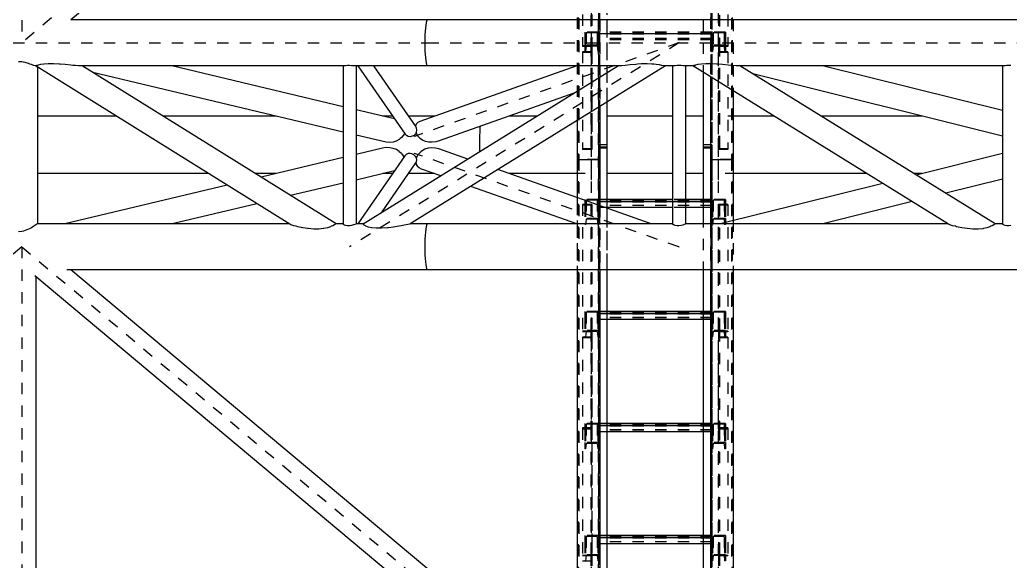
# Model space of a CAD drawing. Header units: millimetres. Extents: x 149919 to 150445, y 136651 to 136866.
# Drawn here: x 150242.76 to 150251.5, y 136705.7 to 136710.48 of the extents above; entities that cross this region are included whole.
import ezdxf

# ---------------------------------------------------------------- set-up
doc = ezdxf.new("R2010")
doc.units = ezdxf.units.MM
doc.header["$LTSCALE"] = 0.25
for name, pattern in [('CENTER', [50.8, 31.75, -6.35, 6.35, -6.35]), ('XKITLINE00', [0]), ('XKITLINE02', [4, 2, -2]), ('XKITLINE03', [6, 3, -1, 1, -1])]:
    doc.linetypes.add(name, pattern=pattern)

# ---------------------------------------------------------------- blocks, each defined once
blk = doc.blocks.new('çatıı')
at = {"color": 116, "linetype": 'XKITLINE02', "true_color": 0x136734}
for p, q in [((10605, 7540.27), (10605, 5898.21)), ((10605.85, 7540.13), (10605.85, 5898.35)), ((10704.15, 7540.13), (10704.15, 5898.35)), ((10705, 7540.27), (10705, 5898.21)), ((10586.3, 7532.54), (10586.3, 5921.85)), ((10587.15, 7532.54), (10587.15, 5888.14)), ((10587.68, 7532), (10587.68, 5887.3)), ((10604.92, 7532), (10604.92, 5887.3)), ((10605.45, 7532.54), (10605.45, 5888.14)), ((10703.7, 7532.54), (10703.69, 5960.34)), ((10704.55, 7532.54), (10704.54, 5888.14)), ((10705.08, 7532), (10705.07, 5887.3)), ((10722.31, 7532), (10722.31, 5887.3)), ((10722.85, 7532.54), (10722.84, 5888.14)), ((10612.5, 7484.98), (10612.5, 5900.19)), ((10697.5, 7470.57), (10697.5, 5900.19)), ((10591.01, 6095.14), (10591.01, 5987.08)), ((10598.21, 6094.62), (10598.21, 5982.4)), ((10599.01, 6095.14), (10599.01, 5982.4)), ((10710.99, 6095.14), (10710.99, 5982.4)), ((10711.79, 6094.62), (10711.79, 5982.4)), ((10718.99, 6095.14), (10718.99, 5987.08)), ((10718.99, 6094.62), (10718.99, 5987.08)), ((10606.3, 6010.57), (10606.3, 5888.14)), ((10612.5, 6010.57), (10612.5, 5938.07)), ((10697.5, 6010.57), (10697.5, 5964.17)), ((10723.69, 6010.57), (10723.69, 5888.14)), ((10593.02, 5999.64), (10593.02, 5994.17)), ((10605.02, 5999.64), (10593.02, 5999.64)), ((10593.02, 5999.64), (10593.02, 5988.09)), ((10593.7, 5994.17), (10593.02, 5994.17)), ((10593.02, 5994.17), (10593.02, 5982.61)), ((10594.08, 5998.95), (10593.7, 5994.17)), ((10593.7, 5994.17), (10593.7, 5982.61)), ((10603.95, 5998.95), (10594.08, 5998.95)), ((10594.08, 5998.95), (10594.08, 5987.39)), ((10603.95, 5998.95), (10604.34, 5994.17)), ((10603.95, 5998.95), (10603.95, 5987.39)), ((10605.02, 5994.17), (10604.34, 5994.17)), ((10604.34, 5994.17), (10604.34, 5982.61)), ((10605.02, 5999.64), (10605.02, 5994.17)), ((10605.02, 5999.64), (10605.02, 5988.09)), ((10605.02, 5999.64), (10605.02, 5992.94)), ((10705, 5999.64), (10605.02, 5999.64)), ((10705, 5998.84), (10605.02, 5998.84)), ((10705, 5998.41), (10605.02, 5998.41)), ((10705, 5997.82), (10605.02, 5997.82)), ((10605.02, 5994.17), (10605.02, 5982.61)), ((10705, 5994.17), (10605.02, 5994.17)), ((10705, 5994.1), (10605.02, 5994.1)), ((10705, 5999.64), (10705, 5988.09)), ((10705, 5999.64), (10705, 5994.17)), ((10717, 5999.64), (10705, 5999.64)), ((10705, 5999.64), (10705, 5992.94)), ((10705, 5994.17), (10705, 5982.61)), ((10705.68, 5994.17), (10705, 5994.17)), ((10706.06, 5998.95), (10705.68, 5994.17)), ((10705.68, 5994.17), (10705.68, 5982.61)), ((10706.06, 5998.95), (10706.06, 5987.39)), ((10715.93, 5998.95), (10706.06, 5998.95)), ((10715.93, 5998.95), (10715.93, 5987.39)), ((10715.93, 5998.95), (10716.32, 5994.17)), ((10716.32, 5994.17), (10716.32, 5982.61)), ((10717, 5994.17), (10716.32, 5994.17)), ((10717, 5999.64), (10717, 5988.09)), ((10717, 5999.64), (10717, 5994.17)), ((10717, 5994.17), (10717, 5982.61)), ((10599.01, 5987.6), (10591.01, 5987.6)), ((10598.21, 5987.08), (10591.01, 5987.08)), ((10593.02, 5988.09), (10593.02, 5982.61)), ((10605.02, 5988.09), (10593.02, 5988.09)), ((10594.08, 5987.39), (10593.7, 5982.61)), ((10603.95, 5987.39), (10594.08, 5987.39)), ((10599.01, 5988.18), (10598.21, 5988.18)), ((10598.21, 5988.18), (10598.21, 5982.46)), ((10598.21, 5988.18), (10598.21, 5896.84)), ((10599.01, 5988.18), (10599.01, 5980.12)), ((10599.01, 5988.18), (10599.01, 5896.2)), ((10603.95, 5987.39), (10604.34, 5982.61)), ((10705, 5993.01), (10605.02, 5993.01)), ((10705, 5992.94), (10605.02, 5992.94)), ((10605.02, 5988.09), (10605.02, 5982.61)), ((10705, 5988.09), (10705, 5982.61)), ((10717, 5988.09), (10705, 5988.09)), ((10706.06, 5987.39), (10705.68, 5982.61)), ((10715.93, 5987.39), (10706.06, 5987.39)), ((10710.99, 5988.18), (10710.99, 5896.2)), ((10711.79, 5988.18), (10710.99, 5988.18)), ((10718.99, 5987.6), (10710.99, 5987.6)), ((10711.79, 5988.18), (10711.79, 5896.84)), ((10711.79, 5987.08), (10711.79, 5982.4)), ((10718.99, 5987.08), (10711.79, 5987.08)), ((10715.93, 5987.39), (10716.32, 5982.61)), ((10717, 5988.09), (10717, 5982.61)), ((10598.21, 5982.46), (10591.01, 5982.46)), ((10591.01, 5982.46), (10591.01, 5980.12)), ((10591.01, 5982.46), (10591.01, 5896.2)), ((10599.01, 5981.82), (10591.01, 5981.82)), ((10593.7, 5982.61), (10593.02, 5982.61)), ((10599.01, 5982.4), (10598.21, 5982.4)), ((10605.02, 5982.61), (10604.34, 5982.61)), ((10705.68, 5982.61), (10705, 5982.61)), ((10711.79, 5982.4), (10710.99, 5982.4)), ((10718.99, 5981.82), (10710.99, 5981.82)), ((10718.99, 5982.46), (10711.79, 5982.46)), ((10717, 5982.61), (10716.32, 5982.61)), ((10718.99, 5982.46), (10718.99, 5896.2)), ((10599.01, 5902.56), (10598.21, 5902.56)), ((10605, 5900.27), (10605, 4257.26)), ((10612.5, 5900.27), (10605, 5900.27)), ((10612.5, 5900.27), (10605, 5900.27)), ((10606.3, 5898.21), (10605, 5898.21)), ((10606.3, 5897.26), (10605, 5897.26)), ((10612.5, 5900.19), (10605.85, 5900.13)), ((10612.5, 5900.15), (10605.85, 5900.07)), ((10605.85, 5900.07), (10605.85, 4257.47)), ((10612.5, 5898.3), (10605.85, 5898.35)), ((10606.3, 5897.46), (10605.85, 5897.47)), ((10612.5, 5900.27), (10612.5, 5898.21)), ((10612.5, 5900.27), (10612.5, 5900.19)), ((10612.5, 5898.3), (10612.5, 5898.21)), ((10612.5, 5897.39), (10612.5, 4260.15)), ((10705, 5900.27), (10697.5, 5900.27)), ((10697.5, 5900.27), (10697.5, 5897.39)), ((10705, 5900.27), (10697.5, 5900.27)), ((10697.5, 5900.27), (10697.5, 5900.19)), ((10704.15, 5900.13), (10697.5, 5900.19)), ((10704.15, 5900.07), (10697.5, 5900.15)), ((10704.15, 5898.35), (10697.5, 5898.3)), ((10697.5, 5897.39), (10697.5, 5858.38)), ((10697.5, 5897.26), (10697.5, 5789.97)), ((10705, 5898.21), (10703.69, 5898.21)), ((10704.15, 5897.47), (10703.69, 5897.46)), ((10705, 5897.26), (10703.69, 5897.26)), ((10704.15, 5900.07), (10704.15, 5856.9)), ((10704.15, 5898.21), (10704.15, 4257.47)), ((10705, 5900.27), (10705, 5887.43)), ((10705, 5898.21), (10705, 4257.26)), ((10710.99, 5902.56), (10710.99, 5896.2)), ((10711.79, 5902.56), (10710.99, 5902.56)), ((10711.79, 5902.56), (10711.79, 5896.84)), ((10598.21, 5896.84), (10591.01, 5896.84)), ((10599.01, 5896.2), (10591.01, 5896.2)), ((10718.99, 5896.2), (10710.99, 5896.2)), ((10718.99, 5896.84), (10711.79, 5896.84)), ((10718.99, 5896.84), (10718.99, 5896.2)), ((10586.3, 5888.14), (10586.3, 4204.83)), ((10587.15, 5888.14), (10586.3, 5888.14)), ((10587.15, 5888.14), (10586.3, 5888.14)), ((10587.15, 5888.14), (10587.15, 4205.79)), ((10587.15, 5888.14), (10587.68, 5887.3)), ((10587.15, 5888.14), (10587.68, 5887.3)), ((10587.68, 5887.3), (10587.69, 4203.68)), ((10604.92, 5887.3), (10587.68, 5887.3)), ((10604.92, 5887.3), (10587.68, 5887.3)), ((10605.45, 5888.14), (10604.92, 5887.3)), ((10605.45, 5888.14), (10604.92, 5887.3)), ((10604.92, 5887.3), (10604.92, 4186.75)), ((10605.45, 5888.14), (10605.45, 4187.82)), ((10606.3, 5888.14), (10605.45, 5888.14)), ((10606.3, 5888.14), (10605.45, 5888.14)), ((10606.3, 5888.14), (10606.3, 5887.19)), ((10703.7, 5888.14), (10703.69, 4320.34)), ((10704.54, 5888.14), (10703.69, 5888.14)), ((10704.55, 5888.14), (10703.7, 5888.14)), ((10704.55, 5888.14), (10704.54, 4258.3)), ((10704.54, 5888.14), (10705.07, 5887.3)), ((10704.55, 5888.14), (10705.08, 5887.3)), ((10705.08, 5887.3), (10705.07, 4257.8)), ((10722.31, 5887.3), (10705.07, 5887.3)), ((10722.31, 5887.3), (10705.08, 5887.3)), ((10722.85, 5888.14), (10722.31, 5887.3)), ((10722.84, 5888.14), (10722.31, 5887.3)), ((10722.31, 5887.3), (10722.31, 4257.8)), ((10722.85, 5888.14), (10722.84, 4258.3)), ((10723.69, 5888.14), (10722.84, 5888.14)), ((10723.7, 5888.14), (10722.85, 5888.14)), ((10723.7, 5888.14), (10723.7, 5887.19)), ((10586.3, 5853.61), (10586.3, 5789.97)), ((10591.01, 5847.67), (10591.01, 5847.18)), ((10599.01, 5847.67), (10591.01, 5847.67)), ((10591.01, 5847.67), (10591.01, 5735.36)), ((10598.21, 5847.18), (10591.01, 5847.18)), ((10593.02, 5852.2), (10593.02, 5846.76)), ((10605.02, 5852.2), (10593.02, 5852.2)), ((10593.02, 5851.23), (10593.02, 5830.57)), ((10593.7, 5846.76), (10593.02, 5846.76)), ((10593.02, 5846.76), (10593.02, 5829.88)), ((10594.08, 5851.51), (10593.7, 5846.76)), ((10593.7, 5846.76), (10593.7, 5829.88)), ((10603.95, 5851.51), (10594.08, 5851.51)), ((10594.08, 5851.51), (10594.08, 5834.63)), ((10598.21, 5847.18), (10598.21, 5842.76)), ((10598.21, 5847.18), (10598.21, 5730.94)), ((10599.01, 5847.67), (10599.01, 5842.76)), ((10599.01, 5847.67), (10599.01, 5730.94)), ((10603.95, 5851.51), (10604.34, 5846.76)), ((10603.95, 5851.51), (10603.95, 5834.63)), ((10605.02, 5846.76), (10604.34, 5846.76)), ((10604.34, 5846.76), (10604.34, 5829.88)), ((10605.02, 5852.2), (10605.02, 5844.95)), ((10612.5, 5852.2), (10605.02, 5852.2)), ((10605.02, 5852.2), (10605.02, 5846.76)), ((10705, 5851.35), (10605.02, 5851.35)), ((10612.5, 5850.39), (10605.02, 5850.39)), ((10705, 5849.86), (10605.02, 5849.86)), ((10605.02, 5847.38), (10605.02, 5830.57)), ((10705, 5846.76), (10605.02, 5846.76)), ((10605.02, 5846.76), (10605.02, 5829.88)), ((10705, 5846.66), (10605.02, 5846.66)), ((10705, 5845.06), (10605.02, 5845.06)), ((10612.5, 5844.95), (10605.02, 5844.95)), ((10606.3, 5846.54), (10606.3, 5789.97)), ((10681.74, 5852.2), (10670.34, 5852.2)), ((10681.74, 5850.39), (10670.34, 5850.39)), ((10681.74, 5844.95), (10670.34, 5844.95)), ((10705, 5852.2), (10697.5, 5852.2)), ((10705, 5850.39), (10697.5, 5850.39)), ((10705, 5844.95), (10697.5, 5844.95)), ((10705, 5852.2), (10705, 5835.32)), ((10705, 5852.2), (10705, 5846.76)), ((10717, 5852.2), (10705, 5852.2)), ((10705, 5852.2), (10705, 5844.95)), ((10705, 5846.76), (10705, 5830.57)), ((10705.68, 5846.76), (10705, 5846.76)), ((10706.06, 5851.51), (10705.68, 5846.76)), ((10705.68, 5846.76), (10705.68, 5829.88)), ((10706.06, 5851.51), (10706.06, 5834.63)), ((10715.93, 5851.51), (10706.06, 5851.51)), ((10710.99, 5847.67), (10710.99, 5730.94)), ((10718.99, 5847.67), (10710.99, 5847.67)), ((10711.79, 5847.18), (10711.79, 5730.94)), ((10718.99, 5847.18), (10711.79, 5847.18)), ((10715.93, 5851.51), (10715.93, 5834.63)), ((10715.93, 5851.51), (10716.32, 5846.76)), ((10716.32, 5846.76), (10716.32, 5829.88)), ((10717, 5846.76), (10716.32, 5846.76)), ((10717, 5852.2), (10717, 5835.32)), ((10717, 5852.2), (10717, 5846.76)), ((10717, 5846.76), (10717, 5830.57)), ((10718.99, 5847.67), (10718.99, 5735.36)), ((10599.01, 5842.76), (10598.21, 5842.76)), ((10612.5, 5844.35), (10612.5, 5789.97)), ((10711.79, 5842.76), (10710.99, 5842.76)), ((10605.02, 5835.32), (10593.02, 5835.32)), ((10593.7, 5829.88), (10593.02, 5829.88)), ((10594.08, 5834.63), (10593.7, 5829.88)), ((10603.95, 5834.63), (10594.08, 5834.63)), ((10603.95, 5834.63), (10604.34, 5829.88)), ((10605.02, 5829.88), (10604.34, 5829.88)), ((10703.69, 5830.57), (10703.69, 5789.97)), ((10705, 5835.32), (10705, 5829.88)), ((10717, 5835.32), (10705, 5835.32)), ((10705.68, 5829.88), (10705, 5829.88)), ((10706.06, 5834.63), (10705.68, 5829.88)), ((10715.93, 5834.63), (10706.06, 5834.63)), ((10715.93, 5834.63), (10716.32, 5829.88)), ((10717, 5829.88), (10716.32, 5829.88)), ((10717, 5835.32), (10717, 5829.88)), ((10723.69, 5833.43), (10723.69, 5789.97)), ((10593.02, 5753.34), (10593.02, 5747.91)), ((10605.02, 5753.34), (10593.02, 5753.34)), ((10593.02, 5753.34), (10593.02, 5735.85)), ((10594.08, 5752.65), (10593.7, 5747.91)), ((10603.95, 5752.65), (10594.08, 5752.65)), ((10594.08, 5752.65), (10594.08, 5735.77)), ((10603.95, 5752.65), (10604.34, 5747.91)), ((10603.95, 5752.65), (10603.95, 5735.77)), ((10605.02, 5753.34), (10605.02, 5746.1)), ((10612.5, 5753.34), (10605.02, 5753.34)), ((10605.02, 5753.34), (10605.02, 5747.91)), ((10605.02, 5753.34), (10605.02, 5736.46)), ((10705, 5752.49), (10605.02, 5752.49)), ((10612.5, 5751.53), (10605.02, 5751.53)), ((10705, 5751), (10605.02, 5751)), ((10705, 5753.34), (10697.5, 5753.34)), ((10705, 5751.53), (10697.5, 5751.53)), ((10705, 5753.34), (10705, 5736.46)), ((10705, 5753.34), (10705, 5747.91)), ((10717, 5753.34), (10705, 5753.34)), ((10705, 5753.34), (10705, 5746.1)), ((10706.06, 5752.65), (10705.68, 5747.91)), ((10706.06, 5752.65), (10706.06, 5735.77)), ((10715.93, 5752.65), (10706.06, 5752.65)), ((10715.93, 5752.65), (10715.93, 5735.77)), ((10715.93, 5752.65), (10716.32, 5747.91)), ((10717, 5753.34), (10717, 5736.46)), ((10717, 5753.34), (10717, 5747.91)), ((10593.7, 5747.91), (10593.02, 5747.91)), ((10593.02, 5747.91), (10593.02, 5731.02)), ((10593.7, 5747.91), (10593.7, 5731.02)), ((10605.02, 5747.91), (10604.34, 5747.91)), ((10604.34, 5747.91), (10604.34, 5731.02)), ((10705, 5747.91), (10605.02, 5747.91)), ((10605.02, 5747.91), (10605.02, 5731.02)), ((10705, 5747.8), (10605.02, 5747.8)), ((10705, 5746.2), (10605.02, 5746.2)), ((10612.5, 5746.1), (10605.02, 5746.1)), ((10705, 5746.1), (10697.5, 5746.1)), ((10705, 5747.91), (10705, 5731.02)), ((10705.68, 5747.91), (10705, 5747.91)), ((10705.68, 5747.91), (10705.68, 5731.02)), ((10716.32, 5747.91), (10716.32, 5731.02)), ((10717, 5747.91), (10716.32, 5747.91)), ((10717, 5747.91), (10717, 5731.02)), ((10599.01, 5735.85), (10591.01, 5735.85)), ((10598.21, 5735.36), (10591.01, 5735.36)), ((10605.02, 5736.46), (10593.02, 5736.46)), ((10593.7, 5731.02), (10593.02, 5731.02)), ((10594.08, 5735.77), (10593.7, 5731.02)), ((10603.95, 5735.77), (10594.08, 5735.77)), ((10599.01, 5736.69), (10598.21, 5736.69)), ((10598.21, 5736.69), (10598.21, 5730.76)), ((10598.21, 5736.69), (10598.21, 5650.62)), ((10599.01, 5736.69), (10599.01, 5730.1)), ((10599.01, 5736.69), (10599.01, 5649.96)), ((10603.95, 5735.77), (10604.34, 5731.02)), ((10605.02, 5731.02), (10604.34, 5731.02)), ((10605.02, 5736.46), (10605.02, 5731.02)), ((10705, 5736.46), (10705, 5731.02)), ((10717, 5736.46), (10705, 5736.46)), ((10705.68, 5731.02), (10705, 5731.02)), ((10706.06, 5735.77), (10705.68, 5731.02)), ((10715.93, 5735.77), (10706.06, 5735.77)), ((10710.99, 5736.69), (10710.99, 5649.96)), ((10711.79, 5736.69), (10710.99, 5736.69)), ((10710.99, 5735.85), (10710.99, 5730.94)), ((10718.99, 5735.85), (10710.99, 5735.85)), ((10711.79, 5736.69), (10711.79, 5650.62)), ((10711.79, 5735.36), (10711.79, 5730.94)), ((10718.99, 5735.36), (10711.79, 5735.36)), ((10715.93, 5735.77), (10716.32, 5731.02)), ((10717, 5731.02), (10716.32, 5731.02)), ((10717, 5736.46), (10717, 5731.02)), ((10718.99, 5735.85), (10718.99, 5735.36)), ((10598.21, 5730.76), (10591.01, 5730.76)), ((10591.01, 5730.76), (10591.01, 5730.1)), ((10591.01, 5730.76), (10591.01, 5649.96)), ((10599.01, 5730.1), (10591.01, 5730.1)), ((10599.01, 5730.94), (10598.21, 5730.94)), ((10711.79, 5730.94), (10710.99, 5730.94)), ((10718.99, 5730.1), (10710.99, 5730.1)), ((10718.99, 5730.76), (10711.79, 5730.76)), ((10718.99, 5730.76), (10718.99, 5649.96)), ((10593.02, 5654.49), (10593.02, 5649.05)), ((10605.02, 5654.49), (10593.02, 5654.49)), ((10593.02, 5654.49), (10593.02, 5637.6)), ((10594.08, 5653.79), (10593.7, 5649.05)), ((10603.95, 5653.79), (10594.08, 5653.79)), ((10594.08, 5653.79), (10594.08, 5636.91)), ((10599.01, 5656.54), (10598.21, 5656.54)), ((10603.95, 5653.79), (10604.34, 5649.05)), ((10603.95, 5653.79), (10603.95, 5636.91)), ((10605.02, 5654.49), (10605.02, 5649.05)), ((10605.02, 5654.49), (10605.02, 5637.6)), ((10605.02, 5654.49), (10605.02, 5647.24)), ((10612.5, 5654.49), (10605.02, 5654.49)), ((10705, 5653.63), (10605.02, 5653.63)), ((10612.5, 5652.68), (10605.02, 5652.68)), ((10705, 5654.49), (10697.5, 5654.49)), ((10705, 5652.68), (10697.5, 5652.68)), ((10705, 5654.49), (10705, 5637.6)), ((10705, 5654.49), (10705, 5649.05)), ((10717, 5654.49), (10705, 5654.49)), ((10705, 5654.49), (10705, 5647.24)), ((10706.06, 5653.79), (10705.68, 5649.05)), ((10706.06, 5653.79), (10706.06, 5636.91)), ((10715.93, 5653.79), (10706.06, 5653.79)), ((10710.99, 5656.54), (10710.99, 5649.96)), ((10711.79, 5656.54), (10710.99, 5656.54)), ((10711.79, 5656.54), (10711.79, 5650.62)), ((10715.93, 5653.79), (10715.93, 5636.91)), ((10715.93, 5653.79), (10716.32, 5649.05)), ((10717, 5654.49), (10717, 5637.6)), ((10717, 5654.49), (10717, 5649.05)), ((10598.21, 5650.62), (10591.01, 5650.62)), ((10599.01, 5649.96), (10591.01, 5649.96)), ((10591.01, 5649.96), (10591.01, 5649.47)), ((10599.01, 5649.96), (10591.01, 5649.96)), ((10591.01, 5649.96), (10591.01, 5537.64)), ((10598.21, 5649.47), (10591.01, 5649.47)), ((10593.7, 5649.05), (10593.02, 5649.05)), ((10593.02, 5649.05), (10593.02, 5632.17)), ((10593.7, 5649.05), (10593.7, 5632.17)), ((10598.21, 5649.47), (10598.21, 5645.05)), ((10598.21, 5649.47), (10598.21, 5533.22)), ((10599.01, 5645.05), (10598.21, 5645.05)), ((10599.01, 5649.96), (10599.01, 5533.22)), ((10605.02, 5649.05), (10604.34, 5649.05)), ((10604.34, 5649.05), (10604.34, 5632.17)), ((10705, 5652.15), (10605.02, 5652.15)), ((10605.02, 5649.05), (10605.02, 5632.17)), ((10705, 5649.05), (10605.02, 5649.05)), ((10705, 5648.95), (10605.02, 5648.95)), ((10705, 5647.34), (10605.02, 5647.34)), ((10612.5, 5647.24), (10605.02, 5647.24)), ((10705, 5647.24), (10697.5, 5647.24)), ((10705, 5649.05), (10705, 5632.17)), ((10705.68, 5649.05), (10705, 5649.05)), ((10705.68, 5649.05), (10705.68, 5632.17)), ((10718.99, 5649.96), (10710.99, 5649.96)), ((10710.99, 5649.96), (10710.99, 5533.22)), ((10718.99, 5649.96), (10710.99, 5649.96)), ((10711.79, 5645.05), (10710.99, 5645.05)), ((10718.99, 5650.62), (10711.79, 5650.62)), ((10711.79, 5649.47), (10711.79, 5533.22)), ((10718.99, 5649.47), (10711.79, 5649.47)), ((10716.32, 5649.05), (10716.32, 5632.17)), ((10717, 5649.05), (10716.32, 5649.05)), ((10717, 5649.05), (10717, 5632.17)), ((10718.99, 5650.62), (10718.99, 5649.96)), ((10718.99, 5649.96), (10718.99, 5537.64)), ((10593.02, 5637.6), (10593.02, 5632.17)), ((10605.02, 5637.6), (10593.02, 5637.6)), ((10594.08, 5636.91), (10593.7, 5632.17)), ((10603.95, 5636.91), (10594.08, 5636.91)), ((10599.01, 5637.6), (10599.01, 5538.13)), ((10603.95, 5636.91), (10604.34, 5632.17)), ((10605.02, 5637.6), (10605.02, 5632.17)), ((10705, 5637.6), (10705, 5632.17)), ((10717, 5637.6), (10705, 5637.6)), ((10706.06, 5636.91), (10705.68, 5632.17)), ((10715.93, 5636.91), (10706.06, 5636.91)), ((10715.93, 5636.91), (10716.32, 5632.17)), ((10717, 5637.6), (10717, 5632.17)), ((10593.7, 5632.17), (10593.02, 5632.17)), ((10605.02, 5632.17), (10604.34, 5632.17)), ((10705.68, 5632.17), (10705, 5632.17)), ((10717, 5632.17), (10716.32, 5632.17)), ((10593.02, 5555.63), (10593.02, 5550.19)), ((10605.02, 5555.63), (10593.02, 5555.63)), ((10593.02, 5555.63), (10593.02, 5538.13)), ((10593.7, 5550.19), (10593.02, 5550.19)), ((10593.02, 5550.19), (10593.02, 5533.31)), ((10594.08, 5554.94), (10593.7, 5550.19)), ((10593.7, 5550.19), (10593.7, 5533.31)), ((10603.95, 5554.94), (10594.08, 5554.94)), ((10594.08, 5554.94), (10594.08, 5538.05)), ((10603.95, 5554.94), (10604.34, 5550.19)), ((10603.95, 5554.94), (10603.95, 5538.05)), ((10605.02, 5550.19), (10604.34, 5550.19)), ((10604.34, 5550.19), (10604.34, 5533.31)), ((10605.02, 5555.63), (10605.02, 5550.19)), ((10605.02, 5555.63), (10605.02, 5538.75)), ((10605.02, 5555.63), (10605.02, 5548.38)), ((10612.5, 5555.63), (10605.02, 5555.63)), ((10705, 5554.78), (10605.02, 5554.78)), ((10612.5, 5553.82), (10605.02, 5553.82)), ((10705, 5553.29), (10605.02, 5553.29)), ((10605.02, 5550.19), (10605.02, 5533.31)), ((10705, 5550.19), (10605.02, 5550.19)), ((10705, 5550.09), (10605.02, 5550.09)), ((10705, 5548.48), (10605.02, 5548.48)), ((10612.5, 5548.38), (10605.02, 5548.38)), ((10705, 5555.63), (10697.5, 5555.63)), ((10705, 5553.82), (10697.5, 5553.82)), ((10705, 5548.38), (10697.5, 5548.38)), ((10705, 5555.63), (10705, 5538.75)), ((10705, 5555.63), (10705, 5550.19)), ((10717, 5555.63), (10705, 5555.63)), ((10705, 5555.63), (10705, 5548.38)), ((10705, 5550.19), (10705, 5533.31)), ((10705.68, 5550.19), (10705, 5550.19)), ((10706.06, 5554.94), (10705.68, 5550.19)), ((10705.68, 5550.19), (10705.68, 5533.31)), ((10706.06, 5554.94), (10706.06, 5538.05)), ((10715.93, 5554.94), (10706.06, 5554.94)), ((10715.93, 5554.94), (10715.93, 5538.05)), ((10715.93, 5554.94), (10716.32, 5550.19)), ((10716.32, 5550.19), (10716.32, 5533.31)), ((10717, 5550.19), (10716.32, 5550.19)), ((10717, 5555.63), (10717, 5538.75)), ((10717, 5555.63), (10717, 5550.19)), ((10717, 5550.19), (10717, 5533.31)), ((10605.02, 5538.75), (10593.02, 5538.75)), ((10599.01, 5538.97), (10598.21, 5538.97)), ((10598.21, 5538.97), (10598.21, 5533.05)), ((10598.21, 5538.97), (10598.21, 5452.9)), ((10599.01, 5538.97), (10599.01, 5532.39)), ((10599.01, 5538.97), (10599.01, 5452.24)), ((10605.02, 5538.75), (10605.02, 5533.31)), ((10705, 5538.75), (10705, 5533.31)), ((10717, 5538.75), (10705, 5538.75)), ((10710.99, 5538.97), (10710.99, 5452.24)), ((10711.79, 5538.97), (10710.99, 5538.97)), ((10711.79, 5538.97), (10711.79, 5452.9)), ((10717, 5538.75), (10717, 5533.31)), ((10599.01, 5538.13), (10591.01, 5538.13)), ((10598.21, 5537.64), (10591.01, 5537.64)), ((10598.21, 5533.05), (10591.01, 5533.05)), ((10593.7, 5533.31), (10593.02, 5533.31)), ((10594.08, 5538.05), (10593.7, 5533.31)), ((10603.95, 5538.05), (10594.08, 5538.05)), ((10599.01, 5533.22), (10598.21, 5533.22)), ((10603.95, 5538.05), (10604.34, 5533.31)), ((10605.02, 5533.31), (10604.34, 5533.31)), ((10705.68, 5533.31), (10705, 5533.31)), ((10706.06, 5538.05), (10705.68, 5533.31)), ((10715.93, 5538.05), (10706.06, 5538.05)), ((10710.99, 5538.13), (10710.99, 5533.22)), ((10718.99, 5538.13), (10710.99, 5538.13)), ((10711.79, 5533.22), (10710.99, 5533.22)), ((10711.79, 5537.64), (10711.79, 5533.22)), ((10718.99, 5537.64), (10711.79, 5537.64)), ((10715.93, 5538.05), (10716.32, 5533.31)), ((10717, 5533.31), (10716.32, 5533.31)), ((10718.99, 5538.13), (10718.99, 5537.64))]:
    blk.add_line(p, q, dxfattribs=at)
at = {"color": 1, "linetype": 'XKITLINE03'}
for p, q in [((10605, 5900.27), (10605, 7540.27)), ((10705, 7540.27), (10705, 5900.27)), ((10599, 5869.63), (10599, 7535.89)), ((10710.99, 5869.63), (10711, 7535.89)), ((10599.01, 6095.14), (10599.01, 5987.6)), ((10710.99, 5987.6), (10710.99, 6095.14)), ((10605.02, 5999.64), (10605.02, 5988.09)), ((10605.02, 5998.41), (10705, 5998.41)), ((10705, 5988.09), (10705, 5999.64)), ((10599.01, 5981.82), (10599.01, 5896.2)), ((10710.99, 5896.2), (10710.99, 5981.82)), ((10599, 4258.02), (10599, 5897.87)), ((10605, 4260.27), (10605, 5900.27)), ((10705, 5900.27), (10705, 4260.27)), ((10710.99, 4258.02), (10711, 5897.87)), ((10599.01, 5847.67), (10599.01, 5735.85)), ((10605.02, 5852.2), (10605.02, 5835.32)), ((10605.02, 5850.39), (10705, 5850.39)), ((10705, 5835.32), (10705, 5852.2)), ((10710.99, 5735.85), (10710.99, 5847.67)), ((10605.02, 5753.34), (10605.02, 5736.46)), ((10605.02, 5751.53), (10705, 5751.53)), ((10705, 5736.46), (10705, 5753.34)), ((10599.01, 5730.1), (10599.01, 5649.96)), ((10710.99, 5649.96), (10710.99, 5730.1)), ((10605.02, 5654.49), (10605.02, 5637.6)), ((10605.02, 5652.68), (10705, 5652.68)), ((10705, 5637.6), (10705, 5654.49)), ((10599.01, 5649.96), (10599.01, 5538.13)), ((10710.99, 5538.13), (10710.99, 5649.96)), ((10605.02, 5555.63), (10605.02, 5538.75)), ((10605.02, 5553.82), (10705, 5553.82)), ((10705, 5538.75), (10705, 5555.63))]:
    blk.add_line(p, q, dxfattribs=at)
at = {"color": 8, "linetype": 'CENTER'}
for p, q in [((11840, 7450.27), (10096.38, 5990.27)), ((10096.38, 7450.27), (10096.38, 5990.27)), ((9008.64, 5990.27), (10454.1, 5990.27)), ((10676.04, 5990.27), (10385.47, 5810.27)), ((10676.04, 5990.27), (10442.66, 5907.77)), ((10454.1, 5990.27), (11840, 5990.27)), ((10676.04, 5810.27), (10442.66, 5892.77)), ((10096.38, 5810.27), (8366.94, 4350.27)), ((10096.38, 5810.27), (11840, 4350.27)), ((10096.38, 5810.27), (10096.38, 4350.27))]:
    blk.add_line(p, q, dxfattribs=at)
at = {"color": 8, "linetype": 'XKITLINE00'}
for p, q in [((11763.8, 7370.58), (10139.58, 6010.56)), ((10454.1, 6010.57), (10139.62, 6010.57)), ((10454.1, 6010.57), (10453.7, 6010.27)), ((10454.1, 6010.57), (10453.7, 6010.27)), ((11718.61, 6010.57), (10454.1, 6010.57)), ((10452.31, 6003.32), (10452.08, 6000.42)), ((10452.6, 6005.83), (10452.31, 6003.32)), ((10452.93, 6007.86), (10452.6, 6005.83)), ((10453.3, 6009.35), (10452.93, 6007.86)), ((10453.7, 6010.27), (10453.3, 6009.35)), ((10453.7, 6010.27), (10453.3, 6009.35)), ((10451.8, 5993.8), (10451.76, 5990.27)), ((10451.9, 5997.22), (10451.8, 5993.8)), ((10452.08, 6000.42), (10451.9, 5997.22)), ((10451.76, 5990.27), (10451.8, 5986.75)), ((10451.8, 5986.75), (10451.9, 5983.33)), ((10451.9, 5983.33), (10452.08, 5980.12)), ((10452.08, 5980.12), (10452.31, 5977.23)), ((10452.31, 5977.23), (10452.6, 5974.72)), ((10096.38, 5973.5), (10093.35, 5973.64)), ((10097.67, 5973.19), (10096.38, 5973.5)), ((10099.42, 5972.91), (10097.67, 5973.19)), ((10102.3, 5972.07), (10099.42, 5972.91)), ((10103.54, 5971.51), (10102.3, 5972.07)), ((10104.89, 5971.15), (10103.54, 5971.51)), ((10106.77, 5970.41), (10104.89, 5971.15)), ((10107.05, 5970.36), (10106.77, 5970.41)), ((10108.57, 5969.98), (10107.05, 5970.36)), ((10108.68, 5969.87), (10108.57, 5969.98)), ((10108.72, 5969.97), (10108.57, 5969.97)), ((10109.25, 5970.22), (10108.62, 5969.93)), ((10108.68, 5969.87), (10109.15, 5969.32)), ((10332.68, 5830.29), (10108.88, 5969.64)), ((10109.11, 5969.49), (10108.96, 5969.54)), ((10109.69, 5969.12), (10109.15, 5969.32)), ((10110.28, 5970.39), (10109.25, 5970.22)), ((10110.03, 5968.92), (10110.03, 5830.6)), ((10110.71, 5970.64), (10110.28, 5970.39)), ((10112.87, 5971.16), (10110.71, 5970.64)), ((10115.63, 5971.48), (10112.87, 5971.16)), ((10115.96, 5971.56), (10115.63, 5971.48)), ((10119.69, 5971.87), (10115.96, 5971.56)), ((10124.24, 5971.87), (10119.69, 5971.87)), ((10129.37, 5971.56), (10124.24, 5971.87)), ((10130.11, 5971.48), (10129.37, 5971.56)), ((10134.49, 5971.17), (10130.11, 5971.48)), ((10139.44, 5970.65), (10134.49, 5971.17)), ((10141.31, 5970.39), (10139.44, 5970.65)), ((10143.66, 5970.23), (10141.31, 5970.39)), ((10146.95, 5969.91), (10143.66, 5970.23)), ((10380.86, 5969.97), (10146.31, 5969.97)), ((10147.56, 5969.97), (10146.74, 5969.93)), ((10147.04, 5969.9), (10146.95, 5969.91)), ((10148.51, 5969.97), (10147.04, 5969.9)), ((10373.53, 5830.57), (10149.63, 5969.97)), ((10379.77, 5933.94), (10228.54, 5969.97)), ((10379.77, 5969.97), (10379.77, 5830.32)), ((10380.05, 5969.93), (10379.87, 5969.97)), ((10380.57, 5969.9), (10380.05, 5969.93)), ((10380.43, 5969.94), (10380.28, 5969.97)), ((10380.67, 5969.93), (10380.43, 5969.94)), ((10380.86, 5969.97), (10380.57, 5969.9)), ((10382.12, 5970.12), (10380.86, 5969.97)), ((10383.71, 5970.2), (10382.12, 5970.12)), ((10385.47, 5970.2), (10383.71, 5970.2)), ((10387.23, 5970.12), (10385.47, 5970.2)), ((10388.82, 5969.97), (10387.23, 5970.12)), ((10454.1, 5969.97), (10388.82, 5969.97)), ((10389.22, 5969.9), (10388.82, 5969.97)), ((10389.76, 5969.94), (10389.13, 5969.92)), ((10390.08, 5969.94), (10389.22, 5969.9)), ((10390.16, 5969.97), (10389.76, 5969.94)), ((10390.57, 5969.97), (10390.08, 5969.94)), ((10391.17, 5969.97), (10391.17, 5830.55)), ((10392.62, 5969.97), (10434.48, 5909.57)), ((10622.55, 5969.97), (10397.31, 5830.44)), ((10406.47, 5969.97), (10443.8, 5916.13)), ((10664, 5969.97), (10439.01, 5830.6)), ((10585.86, 5969.97), (10447.36, 5921.02)), ((10452.6, 5974.72), (10452.93, 5972.69)), ((10452.93, 5972.69), (10453.3, 5971.2)), ((10453.3, 5971.2), (10453.7, 5970.28)), ((10453.3, 5971.2), (10453.7, 5970.28)), ((10454.1, 5969.97), (10453.7, 5970.28)), ((10454.1, 5969.97), (10453.7, 5970.28)), ((10624.79, 5969.97), (10454.1, 5969.97)), ((10623.39, 5969.93), (10623.19, 5969.97)), ((10624.04, 5969.88), (10623.39, 5969.93)), ((10625.47, 5970.06), (10624.04, 5969.88)), ((10624.3, 5969.94), (10624.14, 5969.97)), ((10624.43, 5969.93), (10624.3, 5969.94)), ((10628.66, 5970.3), (10625.47, 5970.06)), ((10633.1, 5970.85), (10628.66, 5970.3)), ((10637.88, 5971.25), (10633.1, 5970.85)), ((10639.43, 5971.33), (10637.88, 5971.25)), ((10642.97, 5971.62), (10639.43, 5971.33)), ((10647.83, 5971.74), (10642.97, 5971.62)), ((10652.11, 5971.56), (10647.83, 5971.74)), ((10653.84, 5971.33), (10652.11, 5971.56)), ((10655.76, 5971.19), (10653.84, 5971.33)), ((10658.8, 5970.76), (10655.76, 5971.19)), ((10660.52, 5970.3), (10658.8, 5970.76)), ((10661, 5970.26), (10660.52, 5970.3)), ((10662.74, 5970.01), (10661, 5970.26)), ((10663.05, 5969.88), (10662.74, 5970.01)), ((10671.69, 5969.97), (10662.82, 5969.97)), ((10662.9, 5969.97), (10662.85, 5969.96)), ((10663.83, 5969.96), (10663.05, 5969.88)), ((10670.34, 5969.97), (10670.34, 5830.38)), ((10670.62, 5969.94), (10670.5, 5969.97)), ((10671.26, 5969.9), (10670.62, 5969.94)), ((10671, 5969.95), (10670.9, 5969.97)), ((10671.36, 5969.93), (10671, 5969.95)), ((10671.43, 5969.94), (10671.26, 5969.9)), ((10672.69, 5970.1), (10671.43, 5969.94)), ((10674.28, 5970.19), (10672.69, 5970.1)), ((10676.04, 5970.2), (10674.28, 5970.19)), ((10677.81, 5970.13), (10676.04, 5970.2)), ((10679.39, 5969.99), (10677.81, 5970.13)), ((10679.99, 5969.9), (10679.39, 5969.99)), ((10688.65, 5969.97), (10679.5, 5969.97)), ((10680.33, 5969.94), (10679.88, 5969.92)), ((10680.66, 5969.93), (10679.99, 5969.9)), ((10680.83, 5969.97), (10680.33, 5969.94)), ((10681.24, 5969.97), (10680.66, 5969.93)), ((10681.74, 5969.97), (10681.74, 5830.54)), ((10913.89, 5830.31), (10688.12, 5969.97)), ((10688.37, 5969.91), (10688.15, 5969.97)), ((10688.48, 5969.9), (10688.37, 5969.91)), ((10689.09, 5970.18), (10688.48, 5969.9)), ((10690.31, 5970.38), (10689.09, 5970.18)), ((10690.62, 5970.57), (10690.31, 5970.38)), ((10692.78, 5971.1), (10690.62, 5970.57)), ((10695.79, 5971.46), (10692.78, 5971.1)), ((10695.88, 5971.49), (10695.79, 5971.46)), ((10699.58, 5971.83), (10695.88, 5971.49)), ((10704.09, 5971.87), (10699.58, 5971.83)), ((10709.2, 5971.59), (10704.09, 5971.87)), ((10710.42, 5971.46), (10709.2, 5971.59)), ((10714.34, 5971.2), (10710.42, 5971.46)), ((10719.28, 5970.71), (10714.34, 5971.2)), ((10721.64, 5970.38), (10719.28, 5970.71)), ((10723.57, 5970.25), (10721.64, 5970.38)), ((10726.86, 5969.95), (10723.57, 5970.25)), ((10962.68, 5969.97), (10726.56, 5969.97)), ((10727.21, 5969.9), (10726.86, 5969.95)), ((10727.68, 5969.97), (10726.94, 5969.94)), ((10728.64, 5969.97), (10727.21, 5969.9)), ((10955, 5830.55), (10729.61, 5969.97)), ((10961.33, 5930.45), (10802.65, 5969.97)), ((10961.33, 5969.97), (10961.33, 5830.37)), ((10961.61, 5969.94), (10961.48, 5969.97)), ((10962.25, 5969.9), (10961.61, 5969.94)), ((10961.99, 5969.95), (10961.89, 5969.97)), ((10962.35, 5969.92), (10961.99, 5969.95)), ((10962.42, 5969.94), (10962.25, 5969.9)), ((10963.68, 5970.1), (10962.42, 5969.94)), ((10965.27, 5970.18), (10963.68, 5970.1)), ((10967.03, 5970.2), (10965.27, 5970.18)), ((10968.79, 5970.13), (10967.03, 5970.2)), ((10379.77, 5911.57), (10158.93, 5964.19)), ((10961.33, 5907.99), (10741.17, 5962.82)), ((10584.25, 5946.25), (10464.51, 5903.92)), ((10179.49, 5925.67), (10110.03, 5925.67)), ((10320.58, 5925.67), (10220.78, 5925.67)), ((10425.07, 5923.15), (10391.17, 5931.23)), ((10423.32, 5925.67), (10414.48, 5925.67)), ((10460.54, 5925.67), (10437.18, 5925.67)), ((10551.04, 5925.67), (10526.05, 5925.67)), ((10605, 5925.67), (10604.73, 5925.67)), ((10670.34, 5925.67), (10612.5, 5925.67)), ((10697.5, 5925.67), (10681.74, 5925.67)), ((10705.28, 5925.67), (10705, 5925.67)), ((10759.73, 5925.67), (10718.99, 5925.67)), ((10890.32, 5925.67), (10801.22, 5925.67)), ((10443.62, 5916.75), (10443.52, 5916.57)), ((10443.52, 5916.57), (10443.52, 5916.53)), ((10444.25, 5918.38), (10443.62, 5916.75)), ((10443.8, 5916.13), (10444.13, 5915.41)), ((10444.13, 5915.41), (10444.33, 5915)), ((10445.35, 5919.59), (10444.25, 5918.38)), ((10444.33, 5915), (10444.5, 5913.46)), ((10445.58, 5919.89), (10445.35, 5919.59)), ((10447.36, 5921.02), (10445.58, 5919.89)), ((10500.49, 5915.2), (10500.25, 5911.81)), ((10500.64, 5916.69), (10500.49, 5915.2)), ((10417.73, 5902.53), (10391.17, 5908.86)), ((10430.22, 5905.96), (10429.14, 5905.01)), ((10431.29, 5906.77), (10430.22, 5905.96)), ((10433.05, 5908.81), (10431.29, 5906.77)), ((10433.55, 5909.78), (10433.05, 5908.81)), ((10433.95, 5910.35), (10433.55, 5909.78)), ((10435.72, 5908.41), (10434.48, 5909.57)), ((10437.28, 5907.7), (10435.72, 5908.41)), ((10439.02, 5907.5), (10437.28, 5907.7)), ((10440.76, 5907.83), (10439.02, 5907.5)), ((10442.34, 5908.67), (10440.76, 5907.83)), ((10443.44, 5909.77), (10442.34, 5908.67)), ((10443.6, 5909.92), (10443.44, 5909.77)), ((10443.99, 5910.6), (10443.6, 5909.92)), ((10444.31, 5911.61), (10443.99, 5910.6)), ((10444.07, 5910.85), (10444.37, 5910.07)), ((10444.47, 5913.28), (10444.31, 5911.61)), ((10444.37, 5910.07), (10444.47, 5909.93)), ((10444.5, 5913.46), (10444.47, 5913.28)), ((10444.47, 5909.93), (10445.65, 5907.92)), ((10445.65, 5907.92), (10447.42, 5906.12)), ((10447.42, 5906.12), (10447.5, 5906.02)), ((10449.72, 5904.43), (10447.5, 5906.02)), ((10500.07, 5908.12), (10499.97, 5904.25)), ((10500.25, 5911.81), (10500.07, 5908.12)), ((10414.62, 5897.35), (10391.17, 5891.76)), ((10417.75, 5897.83), (10414.62, 5897.35)), ((10420.81, 5902.36), (10417.73, 5902.53)), ((10420.91, 5897.77), (10417.75, 5897.83)), ((10423.83, 5902.73), (10420.81, 5902.36)), ((10423.95, 5897.17), (10420.91, 5897.77)), ((10426.66, 5903.63), (10423.83, 5902.73)), ((10426.73, 5896.06), (10423.95, 5897.17)), ((10429.14, 5905.01), (10426.66, 5903.63)), ((10452.37, 5903.28), (10449.72, 5904.43)), ((10454.82, 5897.34), (10451.93, 5896.47)), ((10455.32, 5902.63), (10452.37, 5903.28)), ((10457.95, 5897.68), (10454.82, 5897.34)), ((10458.44, 5902.53), (10455.32, 5902.63)), ((10461.15, 5897.48), (10457.95, 5897.68)), ((10461.55, 5902.96), (10458.44, 5902.53)), ((10464.26, 5896.75), (10461.15, 5897.48)), ((10464.51, 5903.92), (10461.55, 5902.96)), ((10499.97, 5904.25), (10499.93, 5900.27)), ((10499.93, 5900.27), (10499.97, 5896.3)), ((10379.77, 5889.05), (10307.33, 5871.79)), ((10434.26, 5890.65), (10392.61, 5830.57)), ((10429.09, 5894.5), (10426.73, 5896.06)), ((10429.09, 5894.5), (10429.34, 5894.25)), ((10431.19, 5892.63), (10429.34, 5894.25)), ((10431.19, 5892.63), (10432.75, 5890.5)), ((10432.75, 5890.5), (10432.78, 5890.44)), ((10432.78, 5890.44), (10433.39, 5889.4)), ((10435.48, 5891.81), (10434.26, 5890.65)), ((10437.04, 5892.52), (10435.48, 5891.81)), ((10438.78, 5892.72), (10437.04, 5892.52)), ((10440.52, 5892.4), (10438.78, 5892.72)), ((10442.1, 5891.57), (10440.52, 5892.4)), ((10443.25, 5890.44), (10442.1, 5891.57)), ((10443.37, 5890.33), (10443.25, 5890.44)), ((10443.37, 5890.33), (10444.24, 5888.85)), ((10444.24, 5888.85), (10444.28, 5888.65)), ((10444.28, 5888.65), (10444.42, 5887.19)), ((10444.53, 5889.2), (10444.31, 5888.35)), ((10445.15, 5890.26), (10444.53, 5889.2)), ((10445.66, 5891.38), (10445.15, 5890.26)), ((10447.31, 5893.38), (10445.66, 5891.38)), ((10448.17, 5894.05), (10447.31, 5893.38)), ((10449.4, 5895.12), (10448.17, 5894.05)), ((10451.93, 5896.47), (10449.4, 5895.12)), ((10489.78, 5887.73), (10464.26, 5896.75)), ((10499.97, 5896.3), (10500.03, 5894.08)), ((10961.33, 5892.61), (10885.29, 5873.67)), ((10443.73, 5884.32), (10413.21, 5840.3)), ((10443.84, 5884.53), (10443.73, 5884.32)), ((10444.09, 5885.07), (10443.84, 5884.53)), ((10443.9, 5884.66), (10444.24, 5883.5)), ((10444.29, 5885.5), (10444.09, 5885.07)), ((10444.24, 5883.5), (10444.32, 5882.9)), ((10444.45, 5887.04), (10444.29, 5885.5)), ((10444.32, 5882.9), (10445.32, 5881.23)), ((10444.42, 5887.19), (10444.45, 5887.04)), ((10445.96, 5880.7), (10445.32, 5881.23)), ((10446.82, 5879.91), (10445.96, 5880.7)), ((10448.89, 5878.96), (10446.82, 5879.91)), ((10261.07, 5874.87), (10110.03, 5874.87)), ((10320.28, 5874.87), (10302.37, 5874.87)), ((10425.01, 5877.31), (10391.17, 5869.25)), ((10423.32, 5874.87), (10414.77, 5874.87)), ((10460.46, 5874.87), (10437.18, 5874.87)), ((10465.92, 5872.94), (10448.89, 5878.96)), ((10651.46, 5830.57), (10516.17, 5878.4)), ((10593.3, 5874.87), (10526.14, 5874.87)), ((10605, 5874.87), (10604.73, 5874.87)), ((10670.34, 5874.87), (10612.5, 5874.87)), ((10697.5, 5874.87), (10681.74, 5874.87)), ((10705.28, 5874.87), (10705, 5874.87)), ((10841.85, 5874.87), (10716.71, 5874.87)), ((10890.12, 5874.87), (10883.34, 5874.87)), ((10277.46, 5864.67), (10134.34, 5830.57)), ((10379.77, 5866.54), (10333.48, 5855.51)), ((10585.78, 5830.57), (10492.3, 5863.62)), ((10855.71, 5866.31), (10712.24, 5830.57)), ((10961.33, 5870.04), (10911.3, 5857.58)), ((10303.61, 5848.39), (10228.83, 5830.57)), ((10881.72, 5850.22), (10802.86, 5830.57)), ((10104.89, 5827.2), (10103.57, 5826.59)), ((10106.8, 5828.47), (10104.89, 5827.2)), ((10107.05, 5828.58), (10106.8, 5828.47)), ((10108.68, 5829.67), (10107.05, 5828.58)), ((10108.79, 5829.8), (10108.68, 5829.67)), ((10109.69, 5830.35), (10108.79, 5829.8)), ((10109.79, 5830.53), (10109.69, 5830.35)), ((10110.03, 5830.6), (10109.79, 5830.53)), ((10332.22, 5830.57), (10109.95, 5830.57)), ((10333.62, 5829.79), (10332.68, 5830.29)), ((10336.16, 5828.94), (10333.62, 5829.79)), ((10338.25, 5828.47), (10336.16, 5828.94)), ((10339.72, 5828.05), (10338.25, 5828.47)), ((10344.16, 5827.15), (10339.72, 5828.05)), ((10348.39, 5826.59), (10344.16, 5827.15)), ((10365.86, 5827.11), (10362.88, 5826.59)), ((10368.56, 5828), (10365.86, 5827.11)), ((10369.31, 5828.47), (10368.56, 5828)), ((10370.66, 5828.89), (10369.31, 5828.47)), ((10372.07, 5829.74), (10370.66, 5828.89)), ((10372.1, 5829.8), (10372.07, 5829.74)), ((10373.13, 5830.26), (10372.1, 5829.8)), ((10373.17, 5830.53), (10373.13, 5830.26)), ((10373.53, 5830.57), (10373.17, 5830.53)), ((10379.77, 5830.57), (10373.52, 5830.57)), ((10379.77, 5830.32), (10380.05, 5829.97)), ((10380.58, 5829.77), (10380.05, 5829.97)), ((10380.86, 5829.57), (10380.58, 5829.77)), ((10382.12, 5829.17), (10380.86, 5829.57)), ((10383.71, 5828.96), (10382.12, 5829.17)), ((10385.47, 5828.96), (10383.71, 5828.96)), ((10387.23, 5829.18), (10385.47, 5828.96)), ((10388.82, 5829.59), (10387.23, 5829.18)), ((10389.23, 5829.77), (10388.82, 5829.59)), ((10390.08, 5829.98), (10389.23, 5829.77)), ((10390.89, 5830.34), (10390.08, 5829.98)), ((10391.03, 5830.52), (10390.89, 5830.34)), ((10391.17, 5830.55), (10391.03, 5830.52)), ((10397.52, 5830.57), (10391.17, 5830.57)), ((10397.31, 5830.44), (10397.61, 5830.08)), ((10397.6, 5830.06), (10398.3, 5829.33)), ((10399.36, 5828.94), (10398.3, 5829.33)), ((10399.81, 5828.54), (10399.36, 5828.94)), ((10402.05, 5827.72), (10399.81, 5828.54)), ((10404.87, 5827.22), (10402.05, 5827.72)), ((10405.22, 5827.12), (10404.87, 5827.22)), ((10409.04, 5826.7), (10405.22, 5827.12)), ((10418.93, 5827.12), (10413.69, 5826.7)), ((10419.67, 5827.22), (10418.93, 5827.12)), ((10424.15, 5827.71), (10419.67, 5827.22)), ((10429.19, 5828.52), (10424.15, 5827.71)), ((10431.08, 5828.94), (10429.19, 5828.52)), ((10433.48, 5829.32), (10431.08, 5828.94)), ((10436.81, 5830.05), (10433.48, 5829.32)), ((10436.91, 5830.08), (10436.81, 5830.05)), ((10438.61, 5830.44), (10436.91, 5830.08)), ((10438.99, 5830.63), (10438.61, 5830.44)), ((10454.11, 5830.57), (10438.88, 5830.57)), ((10439.01, 5830.6), (10438.93, 5830.6)), ((10439.01, 5830.6), (10438.99, 5830.63)), ((10452.94, 5827.86), (10452.6, 5825.83)), ((10453.31, 5829.35), (10452.94, 5827.86)), ((10453.31, 5829.35), (10452.94, 5827.86)), ((10453.7, 5830.27), (10453.31, 5829.35)), ((10453.7, 5830.27), (10453.31, 5829.35)), ((10454.11, 5830.57), (10453.7, 5830.27)), ((10454.11, 5830.57), (10453.7, 5830.27)), ((10670.34, 5830.57), (10454.11, 5830.57)), ((10670.34, 5830.38), (10670.62, 5830.01)), ((10671.26, 5829.76), (10670.62, 5830.01)), ((10671.43, 5829.64), (10671.26, 5829.76)), ((10672.69, 5829.2), (10671.43, 5829.64)), ((10674.28, 5828.96), (10672.69, 5829.2)), ((10676.04, 5828.93), (10674.28, 5828.96)), ((10677.81, 5829.12), (10676.04, 5828.93)), ((10679.39, 5829.5), (10677.81, 5829.12)), ((10679.99, 5829.76), (10679.39, 5829.5)), ((10680.66, 5829.92), (10679.99, 5829.76)), ((10681.47, 5830.27), (10680.66, 5829.92)), ((10681.64, 5830.51), (10681.47, 5830.27)), ((10681.74, 5830.54), (10681.64, 5830.51)), ((10913.47, 5830.57), (10681.74, 5830.57)), ((10914.86, 5829.8), (10913.89, 5830.31)), ((10915.03, 5829.76), (10914.86, 5829.8)), ((10917.39, 5828.96), (10915.03, 5829.76)), ((10919.81, 5828.42), (10917.39, 5828.96)), ((10920.95, 5828.09), (10919.81, 5828.42)), ((10925.47, 5827.16), (10920.95, 5828.09)), ((10930.11, 5826.52), (10925.47, 5827.16)), ((10950.23, 5827.85), (10947.49, 5826.98)), ((10951.14, 5828.42), (10950.23, 5827.85)), ((10952.29, 5828.77), (10951.14, 5828.42)), ((10953.7, 5829.62), (10952.29, 5828.77)), ((10953.76, 5829.76), (10953.7, 5829.62)), ((10954.68, 5830.19), (10953.76, 5829.76)), ((10954.72, 5830.51), (10954.68, 5830.19)), ((10955, 5830.55), (10954.72, 5830.51)), ((10961.33, 5830.57), (10954.96, 5830.57)), ((10961.33, 5830.37), (10961.61, 5830.01)), ((10962.25, 5829.76), (10961.61, 5830.01)), ((10962.42, 5829.64), (10962.25, 5829.76)), ((10963.68, 5829.2), (10962.42, 5829.64)), ((10965.27, 5828.96), (10963.68, 5829.2)), ((10967.03, 5828.93), (10965.27, 5828.96)), ((10968.79, 5829.12), (10967.03, 5828.93)), ((10096.38, 5823.82), (10093.35, 5823.65)), ((10097.7, 5824.22), (10096.38, 5823.82)), ((10099.42, 5824.6), (10097.7, 5824.22)), ((10102.3, 5825.79), (10099.42, 5824.6)), ((10103.57, 5826.59), (10102.3, 5825.79)), ((10348.93, 5826.5), (10348.39, 5826.59)), ((10353.9, 5826.04), (10348.93, 5826.5)), ((10358.47, 5826.03), (10353.9, 5826.04)), ((10362.41, 5826.46), (10358.47, 5826.03)), ((10362.88, 5826.59), (10362.41, 5826.46)), ((10413.69, 5826.7), (10409.04, 5826.7)), ((10452.08, 5820.42), (10451.91, 5817.22)), ((10452.32, 5823.32), (10452.08, 5820.42)), ((10452.6, 5825.83), (10452.32, 5823.32)), ((10930.28, 5826.49), (10930.11, 5826.52)), ((10935.34, 5825.99), (10930.28, 5826.49)), ((10940, 5825.94), (10935.34, 5825.99)), ((10944.02, 5826.33), (10940, 5825.94)), ((10944.75, 5826.52), (10944.02, 5826.33)), ((10947.49, 5826.98), (10944.75, 5826.52)), ((10451.8, 5813.8), (10451.77, 5810.27)), ((10451.77, 5810.27), (10451.8, 5806.75)), ((10451.91, 5817.22), (10451.8, 5813.8)), ((10451.8, 5806.75), (10451.91, 5803.33)), ((10451.91, 5803.33), (10452.08, 5800.12)), ((10452.08, 5800.12), (10452.32, 5797.23)), ((10452.32, 5797.23), (10452.6, 5794.72)), ((10452.6, 5794.72), (10452.94, 5792.69)), ((10452.94, 5792.69), (10453.31, 5791.2)), ((10452.94, 5792.69), (10453.31, 5791.2)), ((10949.21, 5080.27), (10107.85, 5784.79)), ((10108.56, 5784.19), (10108.56, 4376.36)), ((10454.11, 5789.97), (10136.04, 5789.97)), ((10968.19, 5096.16), (10139.6, 5789.97)), ((10453.31, 5791.2), (10453.7, 5790.28)), ((10453.31, 5791.2), (10453.7, 5790.28)), ((10454.11, 5789.97), (10453.7, 5790.28)), ((10454.11, 5789.97), (10453.7, 5790.28)), ((11718.61, 5789.97), (10454.11, 5789.97))]:
    blk.add_line(p, q, dxfattribs=at)
at = {"color": 7, "linetype": 'XKITLINE00'}
for p, q in [((10697.5, 5964.17), (10697.5, 5898.21)), ((10703.69, 5960.34), (10703.69, 5887.19)), ((10723.69, 5947.97), (10723.69, 5887.19)), ((10606.3, 5934.23), (10606.3, 5887.19)), ((10612.5, 5938.07), (10612.5, 5898.21)), ((10586.3, 5921.85), (10586.3, 5887.19)), ((10612.5, 5898.21), (10606.3, 5898.21)), ((10612.5, 5897.39), (10606.3, 5897.46)), ((10612.5, 5897.26), (10606.3, 5897.26)), ((10612.5, 5898.21), (10612.5, 5897.39)), ((10612.5, 5897.39), (10612.5, 5844.35)), ((10697.5, 5898.21), (10697.5, 5897.26)), ((10703.69, 5898.21), (10697.5, 5898.21)), ((10703.69, 5897.46), (10697.5, 5897.39)), ((10697.5, 5897.26), (10697.5, 5830.57)), ((10703.69, 5897.26), (10697.5, 5897.26)), ((10586.3, 5887.19), (10586.3, 5853.61)), ((10606.3, 5887.19), (10586.3, 5887.19)), ((10606.3, 5887.19), (10586.3, 5887.19)), ((10606.3, 5887.19), (10606.3, 5846.54)), ((10703.7, 5887.19), (10703.69, 5830.57)), ((10723.69, 5887.19), (10703.69, 5887.19)), ((10723.7, 5887.19), (10703.7, 5887.19)), ((10723.7, 5887.19), (10723.69, 5833.43)), ((10670.34, 5852.2), (10612.5, 5852.2)), ((10670.34, 5850.39), (10612.5, 5850.39)), ((10670.34, 5844.95), (10612.5, 5844.95)), ((10697.5, 5852.2), (10681.74, 5852.2)), ((10697.5, 5850.39), (10681.74, 5850.39)), ((10697.5, 5844.95), (10681.74, 5844.95)), ((10586.3, 5789.97), (10586.3, 5415.93)), ((10606.3, 5789.97), (10606.3, 5399.19)), ((10612.5, 5789.97), (10612.5, 5394)), ((10697.5, 5789.97), (10697.5, 5322.83)), ((10703.69, 5789.97), (10703.69, 5317.64)), ((10723.69, 5789.97), (10723.69, 5300.89)), ((10697.5, 5753.34), (10612.5, 5753.34)), ((10697.5, 5751.53), (10612.5, 5751.53)), ((10697.5, 5746.1), (10612.5, 5746.1)), ((10697.5, 5654.49), (10612.5, 5654.49)), ((10697.5, 5652.68), (10612.5, 5652.68)), ((10697.5, 5647.24), (10612.5, 5647.24)), ((10697.5, 5555.63), (10612.5, 5555.63)), ((10697.5, 5553.82), (10612.5, 5553.82)), ((10697.5, 5548.38), (10612.5, 5548.38))]:
    blk.add_line(p, q, dxfattribs=at)
at = {"color": 1, "linetype": 'XKITLINE00'}
for centre in [(10605.02, 5999.64), (10605.02, 5998.41), (10705, 5999.64), (10705, 5998.41), (10599.01, 5987.6), (10605.02, 5988.09), (10705, 5988.09), (10710.99, 5987.6), (10599.01, 5981.82), (10710.99, 5981.82), (10599, 5897.87), (10605, 5900.27), (10605, 5900.27), (10705, 5900.27), (10705, 5900.27), (10711, 5897.87), (10599.01, 5896.2), (10710.99, 5896.2), (10599, 5869.63), (10710.99, 5869.63), (10599.01, 5847.67), (10605.02, 5852.2), (10605.02, 5850.39), (10705, 5852.2), (10705, 5850.39), (10710.99, 5847.67), (10605.02, 5835.32), (10705, 5835.32), (10605.02, 5753.34), (10605.02, 5751.53), (10705, 5753.34), (10705, 5751.53), (10599.01, 5735.85), (10605.02, 5736.46), (10705, 5736.46), (10710.99, 5735.85), (10599.01, 5730.1), (10710.99, 5730.1), (10605.02, 5654.49), (10605.02, 5652.68), (10705, 5654.49), (10705, 5652.68), (10599.01, 5649.96), (10599.01, 5649.96), (10710.99, 5649.96), (10710.99, 5649.96), (10605.02, 5637.6), (10705, 5637.6), (10605.02, 5555.63), (10605.02, 5553.82), (10705, 5555.63), (10705, 5553.82), (10605.02, 5538.75), (10705, 5538.75), (10599.01, 5538.13), (10710.99, 5538.13)]:
    blk.add_circle(centre, 0.05, dxfattribs=at)
at = {"color": 8, "linetype": 'XKITLINE00'}
for centre in [(10096.38, 5990.27), (10096.38, 5990.27), (10454.1, 5990.27), (10454.1, 5990.27), (10676.04, 5990.27), (10676.04, 5990.27), (10442.66, 5907.77), (10442.66, 5892.77), (10096.38, 5810.27), (10096.38, 5810.27), (10096.38, 5810.27), (10385.47, 5810.27), (10676.04, 5810.27)]:
    blk.add_circle(centre, 0.05, dxfattribs=at)

msp = doc.modelspace()

# ---------------------------------------------------------------- block references
at = {"xscale": 0.009999943142843078, "yscale": 0.009999943142843078, "zscale": 0.009999943142843078}
msp.add_blockref('çatıı', (150141.8141, 136650.3731), dxfattribs=at)

doc.saveas('drawing.dxf')
